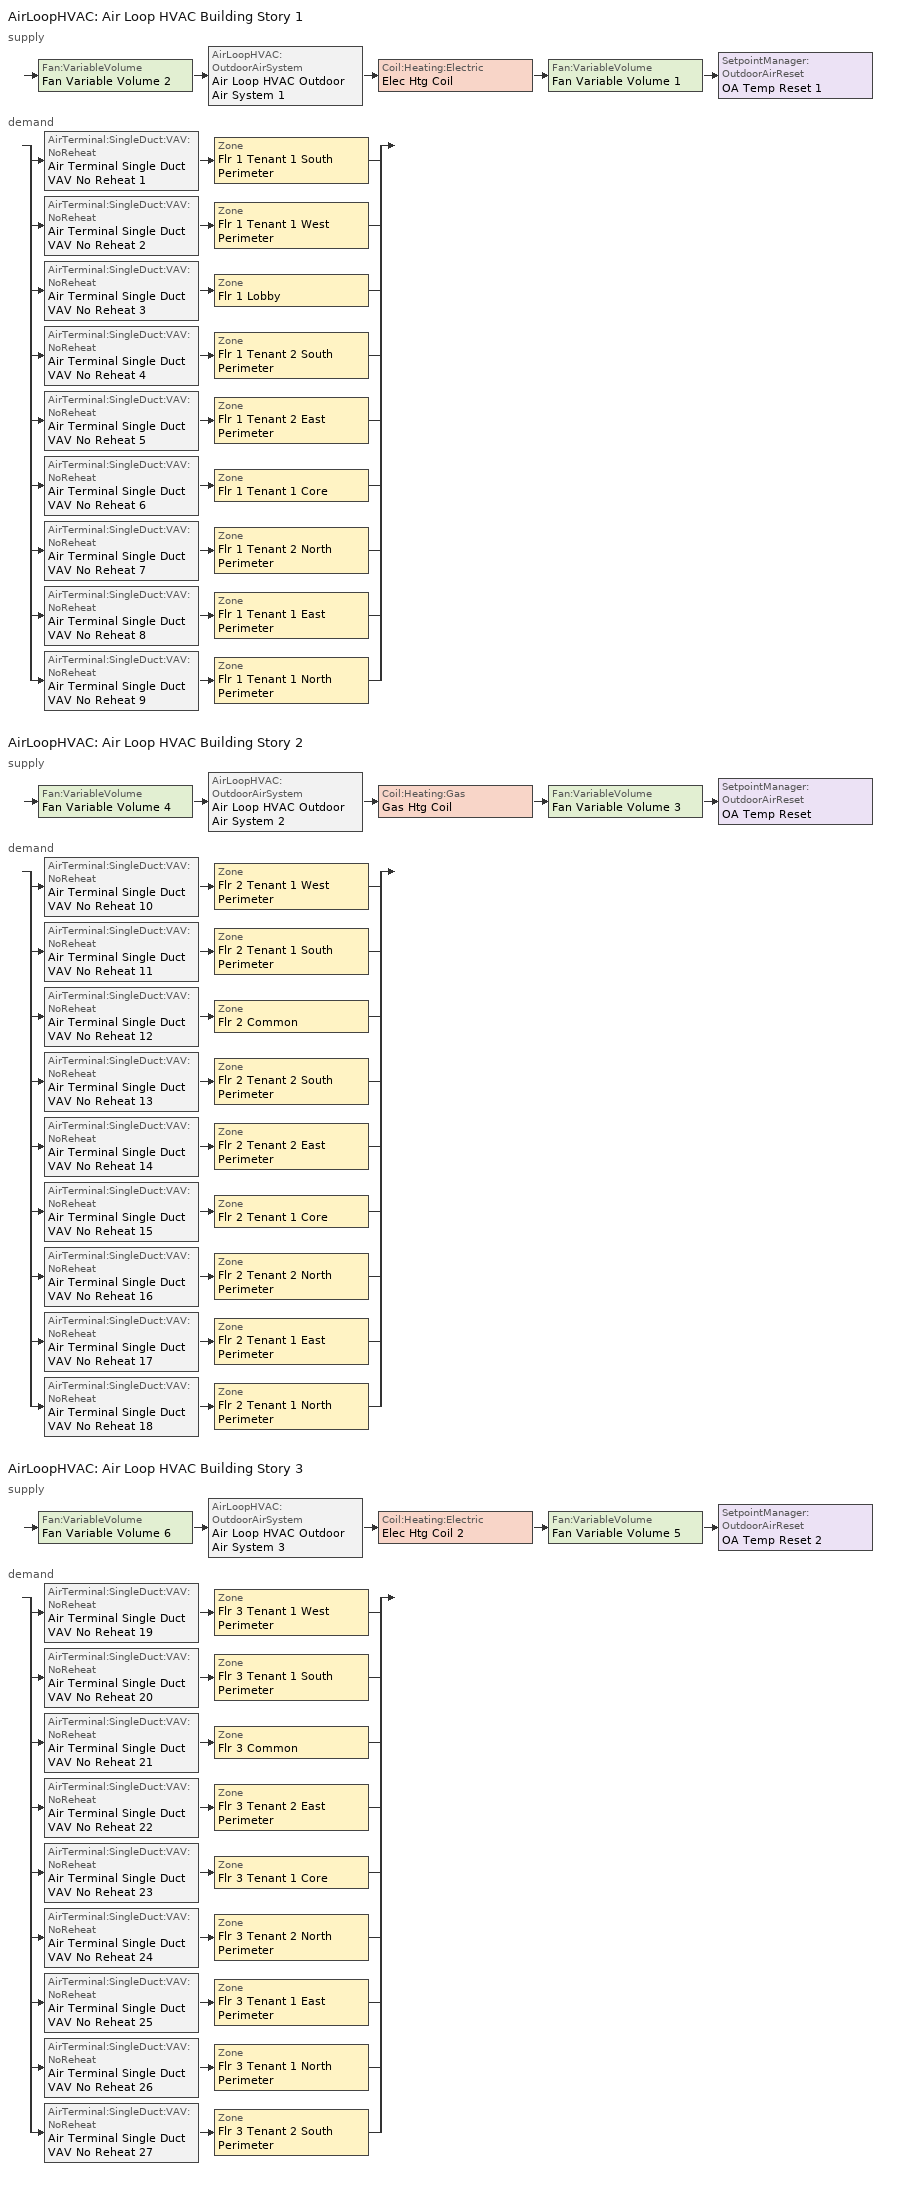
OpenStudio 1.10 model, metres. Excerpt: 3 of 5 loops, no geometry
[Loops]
AirLoopHVAC 'Air Loop HVAC Building Story 1'
 supply: Fan:VariableVolume 'Fan Variable Volume 2' > AirLoopHVAC:OutdoorAirSystem 'Air Loop HVAC Outdoor Air System 1' > Coil:Heating:Electric 'Elec Htg Coil' > Fan:VariableVolume 'Fan Variable Volume 1' > SetpointManager:OutdoorAirReset 'OA Temp Reset 1'
 demand: split
  | AirTerminal:SingleDuct:VAV:NoReheat 'Air Terminal Single Duct VAV No Reheat 1' > Zone 'Flr 1 Tenant 1 South Perimeter'
  | AirTerminal:SingleDuct:VAV:NoReheat 'Air Terminal Single Duct VAV No Reheat 2' > Zone 'Flr 1 Tenant 1 West Perimeter'
  | AirTerminal:SingleDuct:VAV:NoReheat 'Air Terminal Single Duct VAV No Reheat 3' > Zone 'Flr 1 Lobby'
  | AirTerminal:SingleDuct:VAV:NoReheat 'Air Terminal Single Duct VAV No Reheat 4' > Zone 'Flr 1 Tenant 2 South Perimeter'
  | AirTerminal:SingleDuct:VAV:NoReheat 'Air Terminal Single Duct VAV No Reheat 5' > Zone 'Flr 1 Tenant 2 East Perimeter'
  | AirTerminal:SingleDuct:VAV:NoReheat 'Air Terminal Single Duct VAV No Reheat 6' > Zone 'Flr 1 Tenant 1 Core'
  | AirTerminal:SingleDuct:VAV:NoReheat 'Air Terminal Single Duct VAV No Reheat 7' > Zone 'Flr 1 Tenant 2 North Perimeter'
  | AirTerminal:SingleDuct:VAV:NoReheat 'Air Terminal Single Duct VAV No Reheat 8' > Zone 'Flr 1 Tenant 1 East Perimeter'
  | AirTerminal:SingleDuct:VAV:NoReheat 'Air Terminal Single Duct VAV No Reheat 9' > Zone 'Flr 1 Tenant 1 North Perimeter'
AirLoopHVAC 'Air Loop HVAC Building Story 2'
 supply: Fan:VariableVolume 'Fan Variable Volume 4' > AirLoopHVAC:OutdoorAirSystem 'Air Loop HVAC Outdoor Air System 2' > Coil:Heating:Gas 'Gas Htg Coil' > Fan:VariableVolume 'Fan Variable Volume 3' > SetpointManager:OutdoorAirReset 'OA Temp Reset'
 demand: split
  | AirTerminal:SingleDuct:VAV:NoReheat 'Air Terminal Single Duct VAV No Reheat 10' > Zone 'Flr 2 Tenant 1 West Perimeter'
  | AirTerminal:SingleDuct:VAV:NoReheat 'Air Terminal Single Duct VAV No Reheat 11' > Zone 'Flr 2 Tenant 1 South Perimeter'
  | AirTerminal:SingleDuct:VAV:NoReheat 'Air Terminal Single Duct VAV No Reheat 12' > Zone 'Flr 2 Common'
  | AirTerminal:SingleDuct:VAV:NoReheat 'Air Terminal Single Duct VAV No Reheat 13' > Zone 'Flr 2 Tenant 2 South Perimeter'
  | AirTerminal:SingleDuct:VAV:NoReheat 'Air Terminal Single Duct VAV No Reheat 14' > Zone 'Flr 2 Tenant 2 East Perimeter'
  | AirTerminal:SingleDuct:VAV:NoReheat 'Air Terminal Single Duct VAV No Reheat 15' > Zone 'Flr 2 Tenant 1 Core'
  | AirTerminal:SingleDuct:VAV:NoReheat 'Air Terminal Single Duct VAV No Reheat 16' > Zone 'Flr 2 Tenant 2 North Perimeter'
  | AirTerminal:SingleDuct:VAV:NoReheat 'Air Terminal Single Duct VAV No Reheat 17' > Zone 'Flr 2 Tenant 1 East Perimeter'
  | AirTerminal:SingleDuct:VAV:NoReheat 'Air Terminal Single Duct VAV No Reheat 18' > Zone 'Flr 2 Tenant 1 North Perimeter'
AirLoopHVAC 'Air Loop HVAC Building Story 3'
 supply: Fan:VariableVolume 'Fan Variable Volume 6' > AirLoopHVAC:OutdoorAirSystem 'Air Loop HVAC Outdoor Air System 3' > Coil:Heating:Electric 'Elec Htg Coil 2' > Fan:VariableVolume 'Fan Variable Volume 5' > SetpointManager:OutdoorAirReset 'OA Temp Reset 2'
 demand: split
  | AirTerminal:SingleDuct:VAV:NoReheat 'Air Terminal Single Duct VAV No Reheat 19' > Zone 'Flr 3 Tenant 1 West Perimeter'
  | AirTerminal:SingleDuct:VAV:NoReheat 'Air Terminal Single Duct VAV No Reheat 20' > Zone 'Flr 3 Tenant 1 South Perimeter'
  | AirTerminal:SingleDuct:VAV:NoReheat 'Air Terminal Single Duct VAV No Reheat 21' > Zone 'Flr 3 Common'
  | AirTerminal:SingleDuct:VAV:NoReheat 'Air Terminal Single Duct VAV No Reheat 22' > Zone 'Flr 3 Tenant 2 East Perimeter'
  | AirTerminal:SingleDuct:VAV:NoReheat 'Air Terminal Single Duct VAV No Reheat 23' > Zone 'Flr 3 Tenant 1 Core'
  | AirTerminal:SingleDuct:VAV:NoReheat 'Air Terminal Single Duct VAV No Reheat 24' > Zone 'Flr 3 Tenant 2 North Perimeter'
  | AirTerminal:SingleDuct:VAV:NoReheat 'Air Terminal Single Duct VAV No Reheat 25' > Zone 'Flr 3 Tenant 1 East Perimeter'
  | AirTerminal:SingleDuct:VAV:NoReheat 'Air Terminal Single Duct VAV No Reheat 26' > Zone 'Flr 3 Tenant 1 North Perimeter'
  | AirTerminal:SingleDuct:VAV:NoReheat 'Air Terminal Single Duct VAV No Reheat 27' > Zone 'Flr 3 Tenant 2 South Perimeter'
[SizingPeriod:DesignDay] Daily Dry-Bulb Temperature Range {deltaC}=0; Barometric Pressure {Pa}=83011; Wind Direction {deg}=160; Sky Clearness=0; Rain Indicator=0; Snow Indicator=0; Day of Month=21; Month=12; Day Type=WinterDesignDay; Daylight Saving Time Indicator=0; Dry-Bulb Temperature Range Modifier Type=DefaultMultipliers; Solar Model Indicator=ASHRAEClearSky
Name | Maximum Dry-Bulb Temperature {C} | Humidity Indicating Conditions at Maximum Dry-Bulb {BasedOnField A3} | Wind Speed {m/s} | Humidity Indicating Type
Denver Intl Ap Ann Hum_n 99.6% Condns DP=>MCDB | -11.7 | -21.5 | 3.3 | Dewpoint
Denver Intl Ap Ann Htg Wind 99.6% Condns WS=>MCDB | 1.8 | 1.8 | 14.1 | Wetbulb
[Sizing:Zone] Zone Cooling Design Supply Air Temperature {C}=14; Zone Heating Design Supply Air Temperature {C}=40; Zone Cooling Design Supply Air Humidity Ratio {kg-H2O/kg-air}=0.0085; Zone Heating Design Supply Air Humidity Ratio {kg-H2O/kg-air}=0.008; Heating Design Air Flow Method=DesignDay
Name | Cooling Design Air Flow Method
Flr 3 Common; Flr 2 Common; Flr 1 Lobby
Flr 1 Tenant 1 East Perimeter; Flr 1 Tenant 2 East Perimeter; Flr 3 Tenant 2 East Perimeter; Flr 2 Tenant 2 South Perimeter; Flr 1 Tenant 1 Core; Flr 1 Tenant 1 West Perimeter; Flr 2 Tenant 1 West Perimeter; Flr 3 Tenant 1 East Perimeter; Flr 2 Tenant 1 North Perimeter; Flr 1 Tenant 1 South Perimeter; Flr 3 Tenant 1 West Perimeter; Flr 3 Tenant 1 Core; Flr 2 Tenant 1 Core; Flr 3 Tenant 1 South Perimeter; Flr 3 Tenant 2 South Perimeter; Flr 2 Tenant 2 East Perimeter; Flr 2 Tenant 1 East Perimeter; Flr 3 Tenant 2 North Perimeter; Flr 2 Tenant 2 North Perimeter; Flr 1 Tenant 2 South Perimeter; Flr 3 Tenant 1 North Perimeter; Flr 1 Tenant 2 North Perimeter; Flr 1 Tenant 1 North Perimeter; Flr 2 Tenant 1 South Perimeter | DesignDay
[Zone equipment]
Flr 3 Common: Air Terminal Single Duct VAV No Reheat 21, Flr 3 Common VRF terminal
Flr 2 Common: Air Terminal Single Duct VAV No Reheat 12, Flr 2 Common VRF terminal
Flr 1 Lobby: Air Terminal Single Duct VAV No Reheat 3, Flr 1 Lobby VRF terminal
Flr 1 Tenant 1 East Perimeter: Air Terminal Single Duct VAV No Reheat 8, Flr 1 Tenant 1 East Perimeter VRF terminal
Flr 1 Tenant 2 East Perimeter: Air Terminal Single Duct VAV No Reheat 5, Flr 1 Tenant 2 East Perimeter VRF terminal
Flr 3 Tenant 2 East Perimeter: Air Terminal Single Duct VAV No Reheat 22, Flr 3 Tenant 2 East Perimeter VRF terminal
Flr 2 Tenant 2 South Perimeter: Air Terminal Single Duct VAV No Reheat 13, Flr 2 Tenant 2 South Perimeter VRF terminal
Flr 1 Tenant 1 Core: Air Terminal Single Duct VAV No Reheat 6, Flr 1 Tenant 1 Core VRF terminal
Flr 1 Tenant 1 West Perimeter: Air Terminal Single Duct VAV No Reheat 2, Flr 1 Tenant 1 West Perimeter VRF terminal
Flr 2 Tenant 1 West Perimeter: Air Terminal Single Duct VAV No Reheat 10, Flr 2 Tenant 1 West Perimeter VRF terminal
Flr 3 Tenant 1 East Perimeter: Air Terminal Single Duct VAV No Reheat 25, Flr 3 Tenant 1 East Perimeter VRF terminal
Flr 2 Tenant 1 North Perimeter: Air Terminal Single Duct VAV No Reheat 18, Flr 2 Tenant 1 North Perimeter VRF terminal
Flr 1 Tenant 1 South Perimeter: Air Terminal Single Duct VAV No Reheat 1, Flr 1 Tenant 1 South Perimeter VRF terminal
Flr 3 Tenant 1 West Perimeter: Air Terminal Single Duct VAV No Reheat 19, Flr 3 Tenant 1 West Perimeter VRF terminal
Flr 3 Tenant 1 Core: Air Terminal Single Duct VAV No Reheat 23, Flr 3 Tenant 1 Core VRF terminal
Flr 2 Tenant 1 Core: Air Terminal Single Duct VAV No Reheat 15, Flr 2 Tenant 1 Core VRF terminal
Flr 3 Tenant 1 South Perimeter: Air Terminal Single Duct VAV No Reheat 20, Flr 3 Tenant 1 South Perimeter VRF terminal
Flr 3 Tenant 2 South Perimeter: Air Terminal Single Duct VAV No Reheat 27, Flr 3 Tenant 2 South Perimeter VRF terminal
Flr 2 Tenant 2 East Perimeter: Air Terminal Single Duct VAV No Reheat 14, Flr 2 Tenant 2 East Perimeter VRF terminal
Flr 2 Tenant 1 East Perimeter: Air Terminal Single Duct VAV No Reheat 17, Flr 2 Tenant 1 East Perimeter VRF terminal
Flr 3 Tenant 2 North Perimeter: Air Terminal Single Duct VAV No Reheat 24, Flr 3 Tenant 2 North Perimeter VRF terminal
Flr 2 Tenant 2 North Perimeter: Air Terminal Single Duct VAV No Reheat 16, Flr 2 Tenant 2 North Perimeter VRF terminal
Flr 1 Tenant 2 South Perimeter: Air Terminal Single Duct VAV No Reheat 4, Flr 1 Tenant 2 South Perimeter VRF terminal
Flr 3 Tenant 1 North Perimeter: Air Terminal Single Duct VAV No Reheat 26, Flr 3 Tenant 1 North Perimeter VRF terminal
Flr 1 Tenant 2 North Perimeter: Air Terminal Single Duct VAV No Reheat 7, Flr 1 Tenant 2 North Perimeter VRF terminal
Flr 1 Tenant 1 North Perimeter: Air Terminal Single Duct VAV No Reheat 9, Flr 1 Tenant 1 North Perimeter VRF terminal
Flr 2 Tenant 1 South Perimeter: Air Terminal Single Duct VAV No Reheat 11, Flr 2 Tenant 1 South Perimeter VRF terminal
[AirLoopHVAC] Design Supply Air Flow Rate {m3/s}=AutoSize
Name | Availability Schedule | Availability Manager
Air Loop HVAC Building Story 1 | Floor 1 Baseline Ventilation Schedule | Availability Manager Night Cycle 1
Air Loop HVAC Building Story 2 | Office Ventilation Schedule | Availability Manager Night Cycle 2
Air Loop HVAC Building Story 3 | Office Ventilation Schedule | Availability Manager Night Cycle 3
[AvailabilityManager:NightCycle] Control Type=CycleOnAnyZoneFansOnly
Availability Manager Night Cycle 1; Availability Manager Night Cycle 2; Availability Manager Night Cycle 3
[Sizing:System] Type of Load to Size On=VentilationRequirement; Design Outdoor Air Flow Rate {m3/s}=Autosize; Minimum System Air Flow Ratio=0.3; Preheat Design Temperature {C}=7; Preheat Design Humidity Ratio {kg-H2O/kg-Air}=0.008; Precool Design Temperature {C}=12.8; Precool Design Humidity Ratio {kg-H2O/kg-Air}=0.008; Central Cooling Design Supply Air Temperature {C}=12.8; Central Heating Design Supply Air Temperature {C}=16.7; Sizing Option=NonCoincident; 100% Outdoor Air in Cooling=Yes; 100% Outdoor Air in Heating=Yes; Central Cooling Design Supply Air Humidity Ratio {kg-H2O/kg-Air}=0.0085; Central Heating Design Supply Air Humidity Ratio {kg-H2O/kg-Air}=0.008; Cooling Design Air Flow Method=DesignDay; Cooling Design Air Flow Rate {m3/s}=0; Heating Design Air Flow Method=DesignDay; Heating Design Air Flow Rate {m3/s}=0; System Outdoor Air Method=ZoneSum; Zone Maximum Outdoor Air Fraction=1; Cooling Supply Air Flow Rate Per Floor Area {m3/s-m2}=0.00996765; Cooling Fraction of Autosized Cooling Supply Air Flow Rate=1; Cooling Supply Air Flow Rate Per Unit Cooling Capacity {m3/s-W}=3.94755e-05; Heating Supply Air Flow Rate Per Floor Area {m3/s-m2}=0.00996765; Heating Fraction of Autosized Heating Supply Air Flow Rate=1; Heating Fraction of Autosized Cooling Supply Air Flow Rate=1; Heating Supply Air Flow Rate Per Unit Heating Capacity {m3/s-W}=3.15882e-05; Cooling Design Capacity Method=CoolingDesignCapacity; Cooling Design Capacity {W}=Autosize; Cooling Design Capacity Per Floor Area {W/m2}=234.7; Fraction of Autosized Cooling Design Capacity=1; Heating Design Capacity Method=HeatingDesignCapacity; Heating Design Capacity {W}=Autosize; Heating Design Capacity Per Floor Area {W/m2}=157; Fraction of Autosized Heating Design Capacity=1; Central Cooling Capacity Control Method=OnOff
Air Loop HVAC Building Story 1; Air Loop HVAC Building Story 2; Air Loop HVAC Building Story 3
[Fan:VariableVolume] Availability Schedule=Always On Discrete; Fan Efficiency=0.6; Maximum Flow Rate {m3/s}=Autosize; Fan Power Minimum Flow Rate Input Method=FixedFlowRate; Fan Power Minimum Flow Fraction=0.6; Fan Power Minimum Air Flow Rate {m3/s}=0; Motor Efficiency=0.9; Motor In Airstream Fraction=1; Fan Power Coefficient 1=0.0407599; Fan Power Coefficient 2=0.088045; Fan Power Coefficient 3=-0.0729261; Fan Power Coefficient 4=0.94374; Fan Power Coefficient 5=0
Name | Pressure Rise {Pa}
Fan Variable Volume 1; Fan Variable Volume 3; Fan Variable Volume 5 | 511.758
Fan Variable Volume 2; Fan Variable Volume 4; Fan Variable Volume 6 | 793.225
[Controller:OutdoorAir] Minimum Outdoor Air Flow Rate {m3/s}=autosize; Maximum Outdoor Air Flow Rate {m3/s}=autosize; Economizer Control Type=NoEconomizer; Economizer Control Action Type=ModulateFlow; Economizer Maximum Limit Dry-Bulb Temperature {C}=28; Economizer Maximum Limit Enthalpy {J/kg}=64000; Economizer Minimum Limit Dry-Bulb Temperature {C}=-100; Lockout Type=NoLockout; Minimum Limit Type=FixedMinimum; Minimum Fraction of Outdoor Air Schedule=Always On Discrete; Maximum Fraction of Outdoor Air Schedule=Always On Discrete; High Humidity Control=No; Heat Recovery Bypass Control Type=BypassWhenOAFlowGreaterThanMinimum
Name | Controller Mechanical Ventilation
Controller Outdoor Air 1 | Controller Mechanical Ventilation 1
Controller Outdoor Air 2 | Controller Mechanical Ventilation 2
Controller Outdoor Air 3 | Controller Mechanical Ventilation 3
[Controller:MechanicalVentilation] System Outdoor Air Method=ZoneSum
Name | Availability Schedule
Controller Mechanical Ventilation 1 | Floor 1 Baseline Ventilation Schedule
Controller Mechanical Ventilation 2; Controller Mechanical Ventilation 3 | Office Ventilation Schedule
[AirLoopHVAC:OutdoorAirSystem]
Name | Controller
Air Loop HVAC Outdoor Air System 1 | Controller Outdoor Air 1
Air Loop HVAC Outdoor Air System 2 | Controller Outdoor Air 2
Air Loop HVAC Outdoor Air System 3 | Controller Outdoor Air 3
[AirTerminal:SingleDuct:VAV:NoReheat] Availability Schedule=Always On Discrete; Maximum Air Flow Rate {m3/s}=autosize; Zone Minimum Air Flow Input Method=Constant; Constant Minimum Air Flow Fraction=0.3; Control For Outdoor Air=No
Air Terminal Single Duct VAV No Reheat 1; Air Terminal Single Duct VAV No Reheat 2; Air Terminal Single Duct VAV No Reheat 3; Air Terminal Single Duct VAV No Reheat 4; Air Terminal Single Duct VAV No Reheat 5; Air Terminal Single Duct VAV No Reheat 6; Air Terminal Single Duct VAV No Reheat 7; Air Terminal Single Duct VAV No Reheat 8; Air Terminal Single Duct VAV No Reheat 9; Air Terminal Single Duct VAV No Reheat 10; Air Terminal Single Duct VAV No Reheat 11; Air Terminal Single Duct VAV No Reheat 12; Air Terminal Single Duct VAV No Reheat 13; Air Terminal Single Duct VAV No Reheat 14; Air Terminal Single Duct VAV No Reheat 15; Air Terminal Single Duct VAV No Reheat 16; Air Terminal Single Duct VAV No Reheat 17; Air Terminal Single Duct VAV No Reheat 18; Air Terminal Single Duct VAV No Reheat 19; Air Terminal Single Duct VAV No Reheat 20; Air Terminal Single Duct VAV No Reheat 21; Air Terminal Single Duct VAV No Reheat 22; Air Terminal Single Duct VAV No Reheat 23; Air Terminal Single Duct VAV No Reheat 24; Air Terminal Single Duct VAV No Reheat 25; Air Terminal Single Duct VAV No Reheat 26; Air Terminal Single Duct VAV No Reheat 27
[AirConditioner:VariableRefrigerantFlow] Availability Schedule=Always On Discrete; Rated Total Cooling Capacity {W}=autosize; Rated Cooling COP {W/W}=4.31; Minimum Outdoor Temperature in Cooling Mode {C}=-5; Maximum Outdoor Temperature in Cooling Mode {C}=50; Cooling Capacity Ratio Modifier Function of Low Temperature Curve=Air Conditioner Variable Refrigerant Flow 1 VRFCoolCapFT; Cooling Energy Input Ratio Modifier Function of Low Temperature Curve=Air Conditioner Variable Refrigerant Flow 1 VRFCoolEIRFT; Cooling Energy Input Ratio Modifier Function of Low Part-Load Ratio Curve=Curve Cubic 3; Cooling Energy Input Ratio Modifier Function of High Part-Load Ratio Curve=Air Conditioner Variable Refrigerant Flow 1 CoolingEIRHiPLR; Cooling Combination Ratio Correction Factor Curve=Air Conditioner Variable Refrigerant Flow 1 CoolingCombRatio; Cooling Part-Load Fraction Correlation Curve=Air Conditioner Variable Refrigerant Flow 1 VRFCPLFFPLR; Rated Total Heating Capacity {W}=autosize; Rated Total Heating Capacity Sizing Ratio {W/W}=1; Rated Heating COP {W/W}=4.15; Minimum Outdoor Temperature in Heating Mode {C}=-25; Maximum Outdoor Temperature in Heating Mode {C}=15.56; Heating Capacity Ratio Modifier Function of Low Temperature Curve=Air Conditioner Variable Refrigerant Flow 1 VRFHeatCapFT; Heating Energy Input Ratio Modifier Function of Low Temperature Curve=Air Conditioner Variable Refrigerant Flow 1 VRFHeatEIRFT; Heating Performance Curve Outdoor Temperature Type=WetBulbTemperature; Heating Energy Input Ratio Modifier Function of Low Part-Load Ratio Curve=Curve Cubic 4; Heating Energy Input Ratio Modifier Function of High Part-Load Ratio Curve=Air Conditioner Variable Refrigerant Flow 1 HeatingEIRHiPLR; Heating Combination Ratio Correction Factor Curve=Air Conditioner Variable Refrigerant Flow 1 HeatingCombRatio; Heating Part-Load Fraction Correlation Curve=Air Conditioner Variable Refrigerant Flow 1 VRFCPLFFPLR; Minimum Heat Pump Part-Load Ratio=0.25; Master Thermostat Priority Control Type=LoadPriority; Heat Pump Waste Heat Recovery=Yes; Equivalent Piping Length used for Piping Correction Factor in Cooling Mode {m}=30; Vertical Height used for Piping Correction Factor {m}=10; Piping Correction Factor for Length in Cooling Mode Curve=Air Conditioner Variable Refrigerant Flow 1 CoolingLengthCorrectionFactor; Piping Correction Factor for Height in Cooling Mode Coefficient=-8.24764e-05; Equivalent Piping Length used for Piping Correction Factor in Heating Mode {m}=30; Piping Correction Factor for Height in Heating Mode Coefficient=0; Crankcase Heater Power per Compressor {W}=15; Number of Compressors=1; Ratio of Compressor Size to Total Compressor Capacity=1; Maximum Outdoor Dry-bulb Temperature for Crankcase Heater {C}=7; Defrost Strategy=Resistive; Defrost Control=Timed; Defrost Time Period Fraction=0.058333; Resistive Defrost Heater Capacity {W}=1e-007; Maximum Outdoor Dry-bulb Temperature for Defrost Operation {C}=7; Water Condenser Volume Flow Rate {m3/s}=autosize; Evaporative Condenser Effectiveness=0.9; Evaporative Condenser Air Flow Rate {m3/s}=autosize; Evaporative Condenser Pump Rated Power Consumption {W}=autosize; Basin Heater Capacity {W/K}=0; Basin Heater Setpoint Temperature {C}=2; Fuel Type=Electricity; Minimum Outdoor Temperature in Heat Recovery Mode {C}=0; Maximum Outdoor Temperature in Heat Recovery Mode {C}=20; Initial Heat Recovery Cooling Capacity Fraction=0.5; Heat Recovery Cooling Capacity Time Constant {hr}=0.083; Initial Heat Recovery Cooling Energy Fraction=1; Heat Recovery Cooling Energy Time Constant {hr}=0; Initial Heat Recovery Heating Capacity Fraction=0.5; Heat Recovery Heating Capacity Time Constant {hr}=0.083; Initial Heat Recovery Heating Energy Fraction=0.5; Heat Recovery Heating Energy Time Constant {hr}=0
Proposed VRF Building Story 1; Proposed VRF Building Story 2; Proposed VRF Building Story 3; Proposed VRF Building Story 4
[ZoneHVAC:TerminalUnit:VariableRefrigerantFlow] Terminal Unit Availability schedule=Always On Discrete; Supply Air Flow Rate During Cooling Operation {m3/s}=autosize; Supply Air Flow Rate When No Cooling is Needed {m3/s}=0; Supply Air Flow Rate During Heating Operation {m3/s}=autosize; Supply Air Flow Rate When No Heating is Needed {m3/s}=0; Outdoor Air Flow Rate During Cooling Operation {m3/s}=0; Outdoor Air Flow Rate During Heating Operation {m3/s}=0; Outdoor Air Flow Rate When No Cooling or Heating is Needed {m3/s}=0; Supply Air Fan Operating Mode Schedule=Cycling Fan Mode Always Zero; Zone Terminal Unit On Parasitic Electric Energy Use {W}=30; Zone Terminal Unit Off Parasitic Electric Energy Use {W}=20; Rated Total Heating Capacity Sizing Ratio {W/W}=1
Name | Supply Air Fan | Cooling Coil | Heating Coil
Flr 1 Tenant 1 South Perimeter VRF terminal | Flr 1 Tenant 1 South Perimeter VRF fan | Flr 1 Tenant 1 South Perimeter VRF cooling coil | Flr 1 Tenant 1 South Perimeter VRF heating coil
Flr 1 Tenant 1 West Perimeter VRF terminal | Flr 1 Tenant 1 West Perimeter VRF fan | Flr 1 Tenant 1 West Perimeter VRF cooling coil | Flr 1 Tenant 1 West Perimeter VRF heating coil
Flr 1 Lobby VRF terminal | Flr 1 Lobby VRF fan | Flr 1 Lobby VRF cooling coil | Flr 1 Lobby VRF heating coil
Flr 1 Tenant 2 South Perimeter VRF terminal | Flr 1 Tenant 2 South Perimeter VRF fan | Flr 1 Tenant 2 South Perimeter VRF cooling coil | Flr 1 Tenant 2 South Perimeter VRF heating coil
Flr 1 Tenant 2 East Perimeter VRF terminal | Flr 1 Tenant 2 East Perimeter VRF fan | Flr 1 Tenant 2 East Perimeter VRF cooling coil | Flr 1 Tenant 2 East Perimeter VRF heating coil
Flr 1 Tenant 1 Core VRF terminal | Flr 1 Tenant 1 Core VRF fan | Flr 1 Tenant 1 Core VRF cooling coil | Flr 1 Tenant 1 Core VRF heating coil
Flr 1 Tenant 2 North Perimeter VRF terminal | Flr 1 Tenant 2 North Perimeter VRF fan | Flr 1 Tenant 2 North Perimeter VRF cooling coil | Flr 1 Tenant 2 North Perimeter VRF heating coil
Flr 1 Tenant 1 East Perimeter VRF terminal | Flr 1 Tenant 1 East Perimeter VRF fan | Flr 1 Tenant 1 East Perimeter VRF cooling coil | Flr 1 Tenant 1 East Perimeter VRF heating coil
Flr 1 Tenant 1 North Perimeter VRF terminal | Flr 1 Tenant 1 North Perimeter VRF fan | Flr 1 Tenant 1 North Perimeter VRF cooling coil | Flr 1 Tenant 1 North Perimeter VRF heating coil
Flr 2 Tenant 1 West Perimeter VRF terminal | Flr 2 Tenant 1 West Perimeter VRF fan | Flr 2 Tenant 1 West Perimeter VRF cooling coil | Flr 2 Tenant 1 West Perimeter VRF heating coil
Flr 2 Tenant 1 South Perimeter VRF terminal | Flr 2 Tenant 1 South Perimeter VRF fan | Flr 2 Tenant 1 South Perimeter VRF cooling coil | Flr 2 Tenant 1 South Perimeter VRF heating coil
Flr 2 Common VRF terminal | Flr 2 Common VRF fan | Flr 2 Common VRF cooling coil | Flr 2 Common VRF heating coil
Flr 2 Tenant 2 South Perimeter VRF terminal | Flr 2 Tenant 2 South Perimeter VRF fan | Flr 2 Tenant 2 South Perimeter VRF cooling coil | Flr 2 Tenant 2 South Perimeter VRF heating coil
Flr 2 Tenant 2 East Perimeter VRF terminal | Flr 2 Tenant 2 East Perimeter VRF fan | Flr 2 Tenant 2 East Perimeter VRF cooling coil | Flr 2 Tenant 2 East Perimeter VRF heating coil
Flr 2 Tenant 1 Core VRF terminal | Flr 2 Tenant 1 Core VRF fan | Flr 2 Tenant 1 Core VRF cooling coil | Flr 2 Tenant 1 Core VRF heating coil
Flr 2 Tenant 2 North Perimeter VRF terminal | Flr 2 Tenant 2 North Perimeter VRF fan | Flr 2 Tenant 2 North Perimeter VRF cooling coil | Flr 2 Tenant 2 North Perimeter VRF heating coil
Flr 2 Tenant 1 East Perimeter VRF terminal | Flr 2 Tenant 1 East Perimeter VRF fan | Flr 2 Tenant 1 East Perimeter VRF cooling coil | Flr 2 Tenant 1 East Perimeter VRF heating coil
Flr 2 Tenant 1 North Perimeter VRF terminal | Flr 2 Tenant 1 North Perimeter VRF fan | Flr 2 Tenant 1 North Perimeter VRF cooling coil | Flr 2 Tenant 1 North Perimeter VRF heating coil
Flr 3 Tenant 1 West Perimeter VRF terminal | Flr 3 Tenant 1 West Perimeter VRF fan | Flr 3 Tenant 1 West Perimeter VRF cooling coil | Flr 3 Tenant 1 West Perimeter VRF heating coil
Flr 3 Tenant 1 South Perimeter VRF terminal | Flr 3 Tenant 1 South Perimeter VRF fan | Flr 3 Tenant 1 South Perimeter VRF cooling coil | Flr 3 Tenant 1 South Perimeter VRF heating coil
Flr 3 Common VRF terminal | Flr 3 Common VRF fan | Flr 3 Common VRF cooling coil | Flr 3 Common VRF heating coil
Flr 3 Tenant 2 East Perimeter VRF terminal | Flr 3 Tenant 2 East Perimeter VRF fan | Flr 3 Tenant 2 East Perimeter VRF cooling coil | Flr 3 Tenant 2 East Perimeter VRF heating coil
Flr 3 Tenant 1 Core VRF terminal | Flr 3 Tenant 1 Core VRF fan | Flr 3 Tenant 1 Core VRF cooling coil | Flr 3 Tenant 1 Core VRF heating coil
Flr 3 Tenant 2 North Perimeter VRF terminal | Flr 3 Tenant 2 North Perimeter VRF fan | Flr 3 Tenant 2 North Perimeter VRF cooling coil | Flr 3 Tenant 2 North Perimeter VRF heating coil
Flr 3 Tenant 1 East Perimeter VRF terminal | Flr 3 Tenant 1 East Perimeter VRF fan | Flr 3 Tenant 1 East Perimeter VRF cooling coil | Flr 3 Tenant 1 East Perimeter VRF heating coil
Flr 3 Tenant 1 North Perimeter VRF terminal | Flr 3 Tenant 1 North Perimeter VRF fan | Flr 3 Tenant 1 North Perimeter VRF cooling coil | Flr 3 Tenant 1 North Perimeter VRF heating coil
Flr 3 Tenant 2 South Perimeter VRF terminal | Flr 3 Tenant 2 South Perimeter VRF fan | Flr 3 Tenant 2 South Perimeter VRF cooling coil | Flr 3 Tenant 2 South Perimeter VRF heating coil
[Coil:Cooling:DX:VariableRefrigerantFlow] Availability Schedule=Always On Discrete; Rated Total Cooling Capacity {W}=autosize; Rated Sensible Heat Ratio=autosize; Rated Air Flow Rate {m3/s}=autosize
Name | Cooling Capacity Ratio Modifier Function of Temperature Curve | Cooling Capacity Modifier Curve Function of Flow Fraction
Flr 1 Tenant 1 South Perimeter VRF cooling coil | VRFTUCoolCapFT | VRFACCoolCapFFF
Flr 1 Tenant 1 West Perimeter VRF cooling coil | VRFTUCoolCapFT 1 | VRFACCoolCapFFF 1
Flr 1 Lobby VRF cooling coil | VRFTUCoolCapFT 2 | VRFACCoolCapFFF 2
Flr 1 Tenant 2 South Perimeter VRF cooling coil | VRFTUCoolCapFT 3 | VRFACCoolCapFFF 3
Flr 1 Tenant 2 East Perimeter VRF cooling coil | VRFTUCoolCapFT 4 | VRFACCoolCapFFF 4
Flr 1 Tenant 1 Core VRF cooling coil | VRFTUCoolCapFT 5 | VRFACCoolCapFFF 5
Flr 1 Tenant 2 North Perimeter VRF cooling coil | VRFTUCoolCapFT 6 | VRFACCoolCapFFF 6
Flr 1 Tenant 1 East Perimeter VRF cooling coil | VRFTUCoolCapFT 7 | VRFACCoolCapFFF 7
Flr 1 Tenant 1 North Perimeter VRF cooling coil | VRFTUCoolCapFT 8 | VRFACCoolCapFFF 8
Flr 2 Tenant 1 West Perimeter VRF cooling coil | VRFTUCoolCapFT 9 | VRFACCoolCapFFF 9
Flr 2 Tenant 1 South Perimeter VRF cooling coil | VRFTUCoolCapFT 10 | VRFACCoolCapFFF 10
Flr 2 Common VRF cooling coil | VRFTUCoolCapFT 11 | VRFACCoolCapFFF 11
Flr 2 Tenant 2 South Perimeter VRF cooling coil | VRFTUCoolCapFT 12 | VRFACCoolCapFFF 12
Flr 2 Tenant 2 East Perimeter VRF cooling coil | VRFTUCoolCapFT 13 | VRFACCoolCapFFF 13
Flr 2 Tenant 1 Core VRF cooling coil | VRFTUCoolCapFT 14 | VRFACCoolCapFFF 14
Flr 2 Tenant 2 North Perimeter VRF cooling coil | VRFTUCoolCapFT 15 | VRFACCoolCapFFF 15
Flr 2 Tenant 1 East Perimeter VRF cooling coil | VRFTUCoolCapFT 16 | VRFACCoolCapFFF 16
Flr 2 Tenant 1 North Perimeter VRF cooling coil | VRFTUCoolCapFT 17 | VRFACCoolCapFFF 17
Flr 3 Tenant 1 West Perimeter VRF cooling coil | VRFTUCoolCapFT 18 | VRFACCoolCapFFF 18
Flr 3 Tenant 1 South Perimeter VRF cooling coil | VRFTUCoolCapFT 19 | VRFACCoolCapFFF 19
Flr 3 Common VRF cooling coil | VRFTUCoolCapFT 20 | VRFACCoolCapFFF 20
Flr 3 Tenant 2 East Perimeter VRF cooling coil | VRFTUCoolCapFT 21 | VRFACCoolCapFFF 21
Flr 3 Tenant 1 Core VRF cooling coil | VRFTUCoolCapFT 22 | VRFACCoolCapFFF 22
Flr 3 Tenant 2 North Perimeter VRF cooling coil | VRFTUCoolCapFT 23 | VRFACCoolCapFFF 23
Flr 3 Tenant 1 East Perimeter VRF cooling coil | VRFTUCoolCapFT 24 | VRFACCoolCapFFF 24
Flr 3 Tenant 1 North Perimeter VRF cooling coil | VRFTUCoolCapFT 25 | VRFACCoolCapFFF 25
Flr 3 Tenant 2 South Perimeter VRF cooling coil | VRFTUCoolCapFT 26 | VRFACCoolCapFFF 26
[Coil:Heating:DX:VariableRefrigerantFlow] Availability Schedule=Always On Discrete; Rated Total Heating Capacity {W}=autosize; Rated Air Flow Rate {m3/s}=autosize
Name | Heating Capacity Ratio Modifier Function of Temperature Curve | Heating Capacity Modifier Function of Flow Fraction Curve
Flr 1 Tenant 1 South Perimeter VRF heating coil | Coil Heating DX Variable Refrigerant Flow 1 VRFTUHeatCAPFT | Coil Heating DX Variable Refrigerant Flow 1 VRFACCoolCapFFF
Flr 1 Tenant 1 West Perimeter VRF heating coil | Coil Heating DX Variable Refrigerant Flow 1 VRFTUHeatCAPFT 1 | Coil Heating DX Variable Refrigerant Flow 1 VRFACCoolCapFFF 1
Flr 1 Lobby VRF heating coil | Coil Heating DX Variable Refrigerant Flow 1 VRFTUHeatCAPFT 2 | Coil Heating DX Variable Refrigerant Flow 1 VRFACCoolCapFFF 2
Flr 1 Tenant 2 South Perimeter VRF heating coil | Coil Heating DX Variable Refrigerant Flow 1 VRFTUHeatCAPFT 3 | Coil Heating DX Variable Refrigerant Flow 1 VRFACCoolCapFFF 3
Flr 1 Tenant 2 East Perimeter VRF heating coil | Coil Heating DX Variable Refrigerant Flow 1 VRFTUHeatCAPFT 4 | Coil Heating DX Variable Refrigerant Flow 1 VRFACCoolCapFFF 4
Flr 1 Tenant 1 Core VRF heating coil | Coil Heating DX Variable Refrigerant Flow 1 VRFTUHeatCAPFT 5 | Coil Heating DX Variable Refrigerant Flow 1 VRFACCoolCapFFF 5
Flr 1 Tenant 2 North Perimeter VRF heating coil | Coil Heating DX Variable Refrigerant Flow 1 VRFTUHeatCAPFT 6 | Coil Heating DX Variable Refrigerant Flow 1 VRFACCoolCapFFF 6
Flr 1 Tenant 1 East Perimeter VRF heating coil | Coil Heating DX Variable Refrigerant Flow 1 VRFTUHeatCAPFT 7 | Coil Heating DX Variable Refrigerant Flow 1 VRFACCoolCapFFF 7
Flr 1 Tenant 1 North Perimeter VRF heating coil | Coil Heating DX Variable Refrigerant Flow 1 VRFTUHeatCAPFT 8 | Coil Heating DX Variable Refrigerant Flow 1 VRFACCoolCapFFF 8
Flr 2 Tenant 1 West Perimeter VRF heating coil | Coil Heating DX Variable Refrigerant Flow 1 VRFTUHeatCAPFT 9 | Coil Heating DX Variable Refrigerant Flow 1 VRFACCoolCapFFF 9
Flr 2 Tenant 1 South Perimeter VRF heating coil | Coil Heating DX Variable Refrigerant Flow 1 VRFTUHeatCAPFT 10 | Coil Heating DX Variable Refrigerant Flow 1 VRFACCoolCapFFF 10
Flr 2 Common VRF heating coil | Coil Heating DX Variable Refrigerant Flow 1 VRFTUHeatCAPFT 11 | Coil Heating DX Variable Refrigerant Flow 1 VRFACCoolCapFFF 11
Flr 2 Tenant 2 South Perimeter VRF heating coil | Coil Heating DX Variable Refrigerant Flow 1 VRFTUHeatCAPFT 12 | Coil Heating DX Variable Refrigerant Flow 1 VRFACCoolCapFFF 12
Flr 2 Tenant 2 East Perimeter VRF heating coil | Coil Heating DX Variable Refrigerant Flow 1 VRFTUHeatCAPFT 13 | Coil Heating DX Variable Refrigerant Flow 1 VRFACCoolCapFFF 13
Flr 2 Tenant 1 Core VRF heating coil | Coil Heating DX Variable Refrigerant Flow 1 VRFTUHeatCAPFT 14 | Coil Heating DX Variable Refrigerant Flow 1 VRFACCoolCapFFF 14
Flr 2 Tenant 2 North Perimeter VRF heating coil | Coil Heating DX Variable Refrigerant Flow 1 VRFTUHeatCAPFT 15 | Coil Heating DX Variable Refrigerant Flow 1 VRFACCoolCapFFF 15
Flr 2 Tenant 1 East Perimeter VRF heating coil | Coil Heating DX Variable Refrigerant Flow 1 VRFTUHeatCAPFT 16 | Coil Heating DX Variable Refrigerant Flow 1 VRFACCoolCapFFF 16
Flr 2 Tenant 1 North Perimeter VRF heating coil | Coil Heating DX Variable Refrigerant Flow 1 VRFTUHeatCAPFT 17 | Coil Heating DX Variable Refrigerant Flow 1 VRFACCoolCapFFF 17
Flr 3 Tenant 1 West Perimeter VRF heating coil | Coil Heating DX Variable Refrigerant Flow 1 VRFTUHeatCAPFT 18 | Coil Heating DX Variable Refrigerant Flow 1 VRFACCoolCapFFF 18
Flr 3 Tenant 1 South Perimeter VRF heating coil | Coil Heating DX Variable Refrigerant Flow 1 VRFTUHeatCAPFT 19 | Coil Heating DX Variable Refrigerant Flow 1 VRFACCoolCapFFF 19
Flr 3 Common VRF heating coil | Coil Heating DX Variable Refrigerant Flow 1 VRFTUHeatCAPFT 20 | Coil Heating DX Variable Refrigerant Flow 1 VRFACCoolCapFFF 20
Flr 3 Tenant 2 East Perimeter VRF heating coil | Coil Heating DX Variable Refrigerant Flow 1 VRFTUHeatCAPFT 21 | Coil Heating DX Variable Refrigerant Flow 1 VRFACCoolCapFFF 21
Flr 3 Tenant 1 Core VRF heating coil | Coil Heating DX Variable Refrigerant Flow 1 VRFTUHeatCAPFT 22 | Coil Heating DX Variable Refrigerant Flow 1 VRFACCoolCapFFF 22
Flr 3 Tenant 2 North Perimeter VRF heating coil | Coil Heating DX Variable Refrigerant Flow 1 VRFTUHeatCAPFT 23 | Coil Heating DX Variable Refrigerant Flow 1 VRFACCoolCapFFF 23
Flr 3 Tenant 1 East Perimeter VRF heating coil | Coil Heating DX Variable Refrigerant Flow 1 VRFTUHeatCAPFT 24 | Coil Heating DX Variable Refrigerant Flow 1 VRFACCoolCapFFF 24
Flr 3 Tenant 1 North Perimeter VRF heating coil | Coil Heating DX Variable Refrigerant Flow 1 VRFTUHeatCAPFT 25 | Coil Heating DX Variable Refrigerant Flow 1 VRFACCoolCapFFF 25
Flr 3 Tenant 2 South Perimeter VRF heating coil | Coil Heating DX Variable Refrigerant Flow 1 VRFTUHeatCAPFT 26 | Coil Heating DX Variable Refrigerant Flow 1 VRFACCoolCapFFF 26
[Fan:OnOff] Fan Efficiency=0.5; Maximum Flow Rate {m3/s}=autosize; Motor Efficiency=0.8; Motor In Airstream Fraction=1
Name | Availability Schedule | Pressure Rise {Pa} | Fan Power Ratio Function of Speed Ratio Curve | Fan Efficiency Ratio Function of Speed Ratio Curve
Flr 1 Tenant 1 South Perimeter VRF fan | Always On Discrete | 375 | Fan On Off Power Curve | Fan On Off Efficiency Curve
Flr 1 Tenant 1 West Perimeter VRF fan | Always On Discrete | 375 | Fan On Off Power Curve 1 | Fan On Off Efficiency Curve 1
Flr 1 Lobby VRF fan | Always On Discrete | 375 | Fan On Off Power Curve 2 | Fan On Off Efficiency Curve 2
Flr 1 Tenant 2 South Perimeter VRF fan | Always On Discrete | 375 | Fan On Off Power Curve 3 | Fan On Off Efficiency Curve 3
Flr 1 Tenant 2 East Perimeter VRF fan | Always On Discrete | 375 | Fan On Off Power Curve 4 | Fan On Off Efficiency Curve 4
Flr 1 Tenant 1 Core VRF fan | Always On Discrete | 375 | Fan On Off Power Curve 5 | Fan On Off Efficiency Curve 5
Flr 1 Tenant 2 North Perimeter VRF fan | Always On Discrete | 375 | Fan On Off Power Curve 6 | Fan On Off Efficiency Curve 6
Flr 1 Tenant 1 East Perimeter VRF fan | Always On Discrete | 375 | Fan On Off Power Curve 7 | Fan On Off Efficiency Curve 7
Flr 1 Tenant 1 North Perimeter VRF fan | Always On Discrete | 375 | Fan On Off Power Curve 8 | Fan On Off Efficiency Curve 8
Flr 2 Tenant 1 West Perimeter VRF fan | Always On Discrete | 375 | Fan On Off Power Curve 9 | Fan On Off Efficiency Curve 9
Flr 2 Tenant 1 South Perimeter VRF fan | Always On Discrete | 375 | Fan On Off Power Curve 10 | Fan On Off Efficiency Curve 10
Flr 2 Common VRF fan | Always On Discrete | 375 | Fan On Off Power Curve 11 | Fan On Off Efficiency Curve 11
Flr 2 Tenant 2 South Perimeter VRF fan | Always On Discrete | 375 | Fan On Off Power Curve 12 | Fan On Off Efficiency Curve 12
Flr 2 Tenant 2 East Perimeter VRF fan | Always On Discrete | 375 | Fan On Off Power Curve 13 | Fan On Off Efficiency Curve 13
Flr 2 Tenant 1 Core VRF fan | Always On Discrete | 375 | Fan On Off Power Curve 14 | Fan On Off Efficiency Curve 14
Flr 2 Tenant 2 North Perimeter VRF fan | Always On Discrete | 375 | Fan On Off Power Curve 15 | Fan On Off Efficiency Curve 15
Flr 2 Tenant 1 East Perimeter VRF fan | Always On Discrete | 375 | Fan On Off Power Curve 16 | Fan On Off Efficiency Curve 16
Flr 2 Tenant 1 North Perimeter VRF fan | Always On Discrete | 375 | Fan On Off Power Curve 17 | Fan On Off Efficiency Curve 17
Flr 3 Tenant 1 West Perimeter VRF fan | Always On Discrete | 375 | Fan On Off Power Curve 18 | Fan On Off Efficiency Curve 18
Flr 3 Tenant 1 South Perimeter VRF fan | Always On Discrete | 375 | Fan On Off Power Curve 19 | Fan On Off Efficiency Curve 19
Flr 3 Common VRF fan | Always On Discrete | 375 | Fan On Off Power Curve 20 | Fan On Off Efficiency Curve 20
Flr 3 Tenant 2 East Perimeter VRF fan | Always On Discrete | 375 | Fan On Off Power Curve 21 | Fan On Off Efficiency Curve 21
Flr 3 Tenant 1 Core VRF fan | Always On Discrete | 375 | Fan On Off Power Curve 22 | Fan On Off Efficiency Curve 22
Flr 3 Tenant 2 North Perimeter VRF fan | Always On Discrete | 375 | Fan On Off Power Curve 23 | Fan On Off Efficiency Curve 23
Flr 3 Tenant 1 East Perimeter VRF fan | Always On Discrete | 375 | Fan On Off Power Curve 24 | Fan On Off Efficiency Curve 24
Flr 3 Tenant 1 North Perimeter VRF fan | Always On Discrete | 375 | Fan On Off Power Curve 25 | Fan On Off Efficiency Curve 25
Flr 3 Tenant 2 South Perimeter VRF fan | Always On Discrete | 375 | Fan On Off Power Curve 26 | Fan On Off Efficiency Curve 26
Cycling Elec PTAC Fan | Always On Discrete 3 | 373.135 | Fan On Off Power Curve 36 | Fan On Off Efficiency Curve 36
[Coil:Heating:Electric]
Name | Availability Schedule
Elec Htg Coil; Elec Htg Coil 2; Unit Heater Elec Htg Coil | Always On Discrete 1
Cycling PTAC Elec Htg Coil | Always On Discrete 4
[SetpointManager:OutdoorAirReset] Control Variable=Temperature; Setpoint at Outdoor Low Temperature {C}=32.2222; Outdoor Low Temperature {C}=-28.8889; Setpoint at Outdoor High Temperature {C}=10; Outdoor High Temperature {C}=-6.66667
OA Temp Reset 1; OA Temp Reset; OA Temp Reset 2
[ZoneHVAC:PackagedTerminalAirConditioner]
Cycling PTAC DX Clg Elec Htg: Availability Schedule=Always On Discrete 2; Supply Air Flow Rate During Cooling Operation {m3/s}=Autosize; Supply Air Flow Rate During Heating Operation {m3/s}=Autosize; Supply Air Flow Rate When No Cooling or Heating is Needed {m3/s}=Autosize; Outdoor Air Flow Rate During Cooling Operation {m3/s}=Autosize; Outdoor Air Flow Rate During Heating Operation {m3/s}=Autosize; Outdoor Air Flow Rate When No Cooling or Heating is Needed {m3/s}=Autosize; Supply Air Fan=Cycling Elec PTAC Fan; Heating Coil=Cycling PTAC Elec Htg Coil; Cooling Coil=Cycling Elec PTAC 1 Spd DX Clg Coil; Fan Placement=DrawThrough; Supply Air Fan Operating Mode Schedule=Cycling Fan Mode Always Zero
[Coil:Cooling:DX:SingleSpeed]
Cycling Elec PTAC 1 Spd DX Clg Coil: Availability Schedule=Always On Discrete 5; Rated Total Cooling Capacity {W}=autosize; Rated Sensible Heat Ratio=autosize; Rated COP {W/W}=3; Rated Air Flow Rate {m3/s}=autosize; Rated Evaporator Fan Power Per Volume Flow Rate {W/(m3/s)}=773.3; Total Cooling Capacity Function of Temperature Curve=Curve Biquadratic 29; Total Cooling Capacity Function of Flow Fraction Curve=Curve Quadratic 35; Energy Input Ratio Function of Temperature Curve=Curve Biquadratic 30; Energy Input Ratio Function of Flow Fraction Curve=Curve Quadratic 36; Part Load Fraction Correlation Curve=Curve Quadratic 37; Condenser Type=AirCooled; Evaporative Condenser Effectiveness=0; Evaporative Condenser Air Flow Rate {m3/s}=Autosize; Evaporative Condenser Pump Rated Power Consumption {W}=Autosize; Crankcase Heater Capacity {W}=0; Maximum Outdoor Dry-Bulb Temperature for Crankcase Heater Operation {C}=0; Basin Heater Capacity {W/K}=0; Basin Heater Setpoint Temperature {C}=10
[ZoneHVAC:UnitHeater]
CV Unit Heater Elec: Availability Schedule=Always On Discrete 1; Supply Air Fan=CV Unit Heater Fan; Maximum Supply Air Flow Rate {m3/s}=AutoSize; Fan Control Type=OnOff; Heating Coil=Unit Heater Elec Htg Coil; Maximum Hot Water Flow Rate {m3/s}=AutoSize; Minimum Hot Water Flow Rate {m3/s}=0; Heating Convergence Tolerance=0.001
[Fan:ConstantVolume]
CV Unit Heater Fan: Availability Schedule=Always On Discrete 1; Fan Efficiency=0.3; Pressure Rise {Pa}=191.909; Maximum Flow Rate {m3/s}=AutoSize
[Coil:Heating:Gas]
Gas Htg Coil: Availability Schedule=Always On Discrete 1; Gas Burner Efficiency=0.8; Nominal Capacity {W}=AutoSize; Parasitic Electric Load {W}=0; Parasitic Gas Load {W}=0
[Schedule:Ruleset]
Name | Default Day Schedule | Summer Design Day Schedule | Winter Design Day Schedule
Office Ventilation Schedule | Office Ventilation Schedule Weekday | Office Ventilation Schedule Summer Design Day | Office Ventilation Schedule Winter Design Day
Floor 1 Baseline Ventilation Schedule | Floor 1 Baseline Ventilation Schedule Weekday | Floor 1 Baseline Ventilation Schedule Summer Design Day | Floor 1 Baseline Ventilation Schedule Winter Design Day
Cycling Fan Mode Always Zero | Cycling PTAC Fan Mode Sch Default
[Schedule:Day]
Office Ventilation Schedule Weekday; Floor 1 Baseline Ventilation Schedule Weekday; Floor 1 Baseline Ventilation Schedule Saturday: 7, 0, 0, 22, 0, 1, 24, 0, 0
Office Ventilation Schedule Winter Design Day; Office Ventilation Schedule Summer Design Day; Floor 1 Baseline Ventilation Schedule Winter Design Day; Floor 1 Baseline Ventilation Schedule Summer Design Day: 24, 0, 1
Office Ventilation Schedule Saturday: 7, 0, 0, 17, 0, 1, 24, 0, 0
Office Ventilation Schedule Sunday; Cycling PTAC Fan Mode Sch Default: 24, 0, 0
Floor 1 Baseline Ventilation Schedule Sunday: 9, 0, 0, 19, 0, 1, 24, 0, 0
[Schedule:Rule] Date Specification Type=DateRange; Start Month=1; Start Day=1; End Month=12; End Day=31
Name | Schedule Ruleset | Rule Order | Day Schedule | Apply Saturday | Apply Sunday
Office Ventilation Schedule Saturday Rule | Office Ventilation Schedule | 1 | Office Ventilation Schedule Saturday | Yes
Office Ventilation Schedule Sunday Rule | Office Ventilation Schedule | 0 | Office Ventilation Schedule Sunday |  | Yes
Floor 1 Baseline Ventilation Schedule Saturday Rule | Floor 1 Baseline Ventilation Schedule | 1 | Floor 1 Baseline Ventilation Schedule Saturday | Yes
Floor 1 Baseline Ventilation Schedule Sunday Rule | Floor 1 Baseline Ventilation Schedule | 0 | Floor 1 Baseline Ventilation Schedule Sunday |  | Yes
[Schedule:Constant] Value=1
Always On Discrete; Always On Discrete 1; Always On Discrete 2; Always On Discrete 3; Always On Discrete 4; Always On Discrete 5
[Curve:Cubic]
Name | Coefficient1 Constant | Coefficient2 x | Coefficient3 x**2 | Coefficient4 x**3 | Minimum Value of x {BasedOnField A2} | Maximum Value of x {BasedOnField A2}
Fan On Off Efficiency Curve; Fan On Off Efficiency Curve 1; Fan On Off Efficiency Curve 2; Fan On Off Efficiency Curve 3; Fan On Off Efficiency Curve 4; Fan On Off Efficiency Curve 5; Fan On Off Efficiency Curve 6; Fan On Off Efficiency Curve 7; Fan On Off Efficiency Curve 8; Fan On Off Efficiency Curve 9; Fan On Off Efficiency Curve 10; Fan On Off Efficiency Curve 11; Fan On Off Efficiency Curve 12; Fan On Off Efficiency Curve 13; Fan On Off Efficiency Curve 14; Fan On Off Efficiency Curve 15; Fan On Off Efficiency Curve 16; Fan On Off Efficiency Curve 17; Fan On Off Efficiency Curve 18; Fan On Off Efficiency Curve 19; Fan On Off Efficiency Curve 20; Fan On Off Efficiency Curve 21; Fan On Off Efficiency Curve 22; Fan On Off Efficiency Curve 23; Fan On Off Efficiency Curve 24; Fan On Off Efficiency Curve 25; Fan On Off Efficiency Curve 26; Fan On Off Efficiency Curve 36 | 1 | 0 | 0 | 0 | 0 | 1
Air Conditioner Variable Refrigerant Flow 1 CoolingEIRHiPLR; Air Conditioner Variable Refrigerant Flow 1 HeatingEIRHiPLR | 1 | 0 | 0 | 0 | 1 | 1.5
Air Conditioner Variable Refrigerant Flow 1 CoolingCombRatio | 0.813 | 0.187 | 0 | 0 | 1 | 1.3
Air Conditioner Variable Refrigerant Flow 1 VRFCPLFFPLR | 0.85 | 0.15 | 0 | 0 | 1 | 1
Air Conditioner Variable Refrigerant Flow 1 HeatingCombRatio | -2.57 | 6.004 | -2.432 | -0.0125388 | 1 | 1.3
Air Conditioner Variable Refrigerant Flow 1 CoolingLengthCorrectionFactor | 1.002 | -0.001036 | -1.695e-07 | 2.84e-09 | 0 | 170.7
Curve Cubic 3 | 0.0616293 | 0.366318 | 0.572021 | 0 | 0 | 1
Curve Cubic 4 | 0.0730057 | 0.659409 | 0.267309 | 0 | 0 | 1
[Curve:Biquadratic]
Name | Coefficient1 Constant | Coefficient2 x | Coefficient3 x**2 | Coefficient4 y | Coefficient5 y**2 | Coefficient6 x*y | Minimum Value of x {BasedOnField A2} | Maximum Value of x {BasedOnField A2} | Minimum Value of y {BasedOnField A3} | Maximum Value of y {BasedOnField A3} | Minimum Curve Output {BasedOnField A4} | Maximum Curve Output {BasedOnField A4}
VRFTUCoolCapFT; VRFTUCoolCapFT 1; VRFTUCoolCapFT 2; VRFTUCoolCapFT 3; VRFTUCoolCapFT 4; VRFTUCoolCapFT 5; VRFTUCoolCapFT 6; VRFTUCoolCapFT 7; VRFTUCoolCapFT 8; VRFTUCoolCapFT 9; VRFTUCoolCapFT 10; VRFTUCoolCapFT 11; VRFTUCoolCapFT 12; VRFTUCoolCapFT 13; VRFTUCoolCapFT 14; VRFTUCoolCapFT 15; VRFTUCoolCapFT 16; VRFTUCoolCapFT 17; VRFTUCoolCapFT 18; VRFTUCoolCapFT 19; VRFTUCoolCapFT 20; VRFTUCoolCapFT 21; VRFTUCoolCapFT 22; VRFTUCoolCapFT 23; VRFTUCoolCapFT 24; VRFTUCoolCapFT 25; VRFTUCoolCapFT 26 | 0.0585884 | 0.0587397 | -0.000210275 | 0.010937 | -0.000121955 | -0.000524662 | 15 | 23.89 | 20 | 43.33 | 0.8083 | 1.2583
Coil Heating DX Variable Refrigerant Flow 1 VRFTUHeatCAPFT; Coil Heating DX Variable Refrigerant Flow 1 VRFTUHeatCAPFT 1; Coil Heating DX Variable Refrigerant Flow 1 VRFTUHeatCAPFT 2; Coil Heating DX Variable Refrigerant Flow 1 VRFTUHeatCAPFT 3; Coil Heating DX Variable Refrigerant Flow 1 VRFTUHeatCAPFT 4; Coil Heating DX Variable Refrigerant Flow 1 VRFTUHeatCAPFT 5; Coil Heating DX Variable Refrigerant Flow 1 VRFTUHeatCAPFT 6; Coil Heating DX Variable Refrigerant Flow 1 VRFTUHeatCAPFT 7; Coil Heating DX Variable Refrigerant Flow 1 VRFTUHeatCAPFT 8; Coil Heating DX Variable Refrigerant Flow 1 VRFTUHeatCAPFT 9; Coil Heating DX Variable Refrigerant Flow 1 VRFTUHeatCAPFT 10; Coil Heating DX Variable Refrigerant Flow 1 VRFTUHeatCAPFT 11; Coil Heating DX Variable Refrigerant Flow 1 VRFTUHeatCAPFT 12; Coil Heating DX Variable Refrigerant Flow 1 VRFTUHeatCAPFT 13; Coil Heating DX Variable Refrigerant Flow 1 VRFTUHeatCAPFT 14; Coil Heating DX Variable Refrigerant Flow 1 VRFTUHeatCAPFT 15; Coil Heating DX Variable Refrigerant Flow 1 VRFTUHeatCAPFT 16; Coil Heating DX Variable Refrigerant Flow 1 VRFTUHeatCAPFT 17; Coil Heating DX Variable Refrigerant Flow 1 VRFTUHeatCAPFT 18; Coil Heating DX Variable Refrigerant Flow 1 VRFTUHeatCAPFT 19; Coil Heating DX Variable Refrigerant Flow 1 VRFTUHeatCAPFT 20; Coil Heating DX Variable Refrigerant Flow 1 VRFTUHeatCAPFT 21; Coil Heating DX Variable Refrigerant Flow 1 VRFTUHeatCAPFT 22; Coil Heating DX Variable Refrigerant Flow 1 VRFTUHeatCAPFT 23; Coil Heating DX Variable Refrigerant Flow 1 VRFTUHeatCAPFT 24; Coil Heating DX Variable Refrigerant Flow 1 VRFTUHeatCAPFT 25; Coil Heating DX Variable Refrigerant Flow 1 VRFTUHeatCAPFT 26 | 0.375444 | 0.0668191 | -0.00194171 | 0.0442618 | -0.000400958 | -0.00148198 | 21.11 | 27.22 | -15 | 18.33 | 0.6074 | 1
Air Conditioner Variable Refrigerant Flow 1 VRFCoolCapFT | -2.08596 | 0.242488 | -0.00418998 | 0.0197123 | -5.92133e-05 | -0.00103316 | 13.9 | 23.9 | 16.7 | 39.4
Air Conditioner Variable Refrigerant Flow 1 VRFCoolEIRFT | -1.93521 | 0.210776 | -0.0046192 | -0.00386961 | 0.000181116 | 0.00060575 | 13.9 | 23.9 | 16.7 | 39.4
Air Conditioner Variable Refrigerant Flow 1 VRFHeatCapFT | 0.949098 | 0.0165544 | -0.000828652 | 0.0521239 | -0.00048854 | -0.00185711 | 16.1 | 23.9 | -13.1 | 13.3
Air Conditioner Variable Refrigerant Flow 1 VRFHeatEIRFT | 0.704355 | 0.0460745 | -0.00132167 | 0.0559022 | -0.00116317 | -0.00294882 | 16.1 | 23.9 | -13.1 | 13.3
Curve Biquadratic 29 | 0.942588 | 0.00954335 | 0.00068377 | -0.0110427 | 5.249e-06 | -9.72e-06 | 17 | 22 | 13 | 46
Curve Biquadratic 30 | 0.342414 | 0.034885 | -0.0006237 | 0.00497722 | 0.000437951 | -0.000728028 | 17 | 22 | 13 | 46
[Curve:Quadratic]
Name | Coefficient1 Constant | Coefficient2 x | Coefficient3 x**2 | Minimum Value of x {BasedOnField A2} | Maximum Value of x {BasedOnField A2}
VRFACCoolCapFFF; Coil Heating DX Variable Refrigerant Flow 1 VRFACCoolCapFFF; VRFACCoolCapFFF 1; Coil Heating DX Variable Refrigerant Flow 1 VRFACCoolCapFFF 1; VRFACCoolCapFFF 2; Coil Heating DX Variable Refrigerant Flow 1 VRFACCoolCapFFF 2; VRFACCoolCapFFF 3; Coil Heating DX Variable Refrigerant Flow 1 VRFACCoolCapFFF 3; VRFACCoolCapFFF 4; Coil Heating DX Variable Refrigerant Flow 1 VRFACCoolCapFFF 4; VRFACCoolCapFFF 5; Coil Heating DX Variable Refrigerant Flow 1 VRFACCoolCapFFF 5; VRFACCoolCapFFF 6; Coil Heating DX Variable Refrigerant Flow 1 VRFACCoolCapFFF 6; VRFACCoolCapFFF 7; Coil Heating DX Variable Refrigerant Flow 1 VRFACCoolCapFFF 7; VRFACCoolCapFFF 8; Coil Heating DX Variable Refrigerant Flow 1 VRFACCoolCapFFF 8; VRFACCoolCapFFF 9; Coil Heating DX Variable Refrigerant Flow 1 VRFACCoolCapFFF 9; VRFACCoolCapFFF 10; Coil Heating DX Variable Refrigerant Flow 1 VRFACCoolCapFFF 10; VRFACCoolCapFFF 11; Coil Heating DX Variable Refrigerant Flow 1 VRFACCoolCapFFF 11; VRFACCoolCapFFF 12; Coil Heating DX Variable Refrigerant Flow 1 VRFACCoolCapFFF 12; VRFACCoolCapFFF 13; Coil Heating DX Variable Refrigerant Flow 1 VRFACCoolCapFFF 13; VRFACCoolCapFFF 14; Coil Heating DX Variable Refrigerant Flow 1 VRFACCoolCapFFF 14; VRFACCoolCapFFF 15; Coil Heating DX Variable Refrigerant Flow 1 VRFACCoolCapFFF 15; VRFACCoolCapFFF 16; Coil Heating DX Variable Refrigerant Flow 1 VRFACCoolCapFFF 16; VRFACCoolCapFFF 17; Coil Heating DX Variable Refrigerant Flow 1 VRFACCoolCapFFF 17; VRFACCoolCapFFF 18; Coil Heating DX Variable Refrigerant Flow 1 VRFACCoolCapFFF 18; VRFACCoolCapFFF 19; Coil Heating DX Variable Refrigerant Flow 1 VRFACCoolCapFFF 19; VRFACCoolCapFFF 20; Coil Heating DX Variable Refrigerant Flow 1 VRFACCoolCapFFF 20; VRFACCoolCapFFF 21; Coil Heating DX Variable Refrigerant Flow 1 VRFACCoolCapFFF 21; VRFACCoolCapFFF 22; Coil Heating DX Variable Refrigerant Flow 1 VRFACCoolCapFFF 22; VRFACCoolCapFFF 23; Coil Heating DX Variable Refrigerant Flow 1 VRFACCoolCapFFF 23; VRFACCoolCapFFF 24; Coil Heating DX Variable Refrigerant Flow 1 VRFACCoolCapFFF 24; VRFACCoolCapFFF 25; Coil Heating DX Variable Refrigerant Flow 1 VRFACCoolCapFFF 25; VRFACCoolCapFFF 26; Coil Heating DX Variable Refrigerant Flow 1 VRFACCoolCapFFF 26; Curve Quadratic 35 | 0.8 | 0.2 | 0 | 0.5 | 1.5
Curve Quadratic 36 | 1.1552 | -0.1808 | 0.0256 | 0.5 | 1.5
Curve Quadratic 37 | 0.85 | 0.15 | 0 | 0 | 1
[Curve:Exponent] Coefficient1 Constant=1; Coefficient2 Constant=0; Coefficient3 Constant=0; Minimum Value of x {BasedOnField A2}=0; Maximum Value of x {BasedOnField A2}=1
Fan On Off Power Curve; Fan On Off Power Curve 1; Fan On Off Power Curve 2; Fan On Off Power Curve 3; Fan On Off Power Curve 4; Fan On Off Power Curve 5; Fan On Off Power Curve 6; Fan On Off Power Curve 7; Fan On Off Power Curve 8; Fan On Off Power Curve 9; Fan On Off Power Curve 10; Fan On Off Power Curve 11; Fan On Off Power Curve 12; Fan On Off Power Curve 13; Fan On Off Power Curve 14; Fan On Off Power Curve 15; Fan On Off Power Curve 16; Fan On Off Power Curve 17; Fan On Off Power Curve 18; Fan On Off Power Curve 19; Fan On Off Power Curve 20; Fan On Off Power Curve 21; Fan On Off Power Curve 22; Fan On Off Power Curve 23; Fan On Off Power Curve 24; Fan On Off Power Curve 25; Fan On Off Power Curve 26; Fan On Off Power Curve 36
